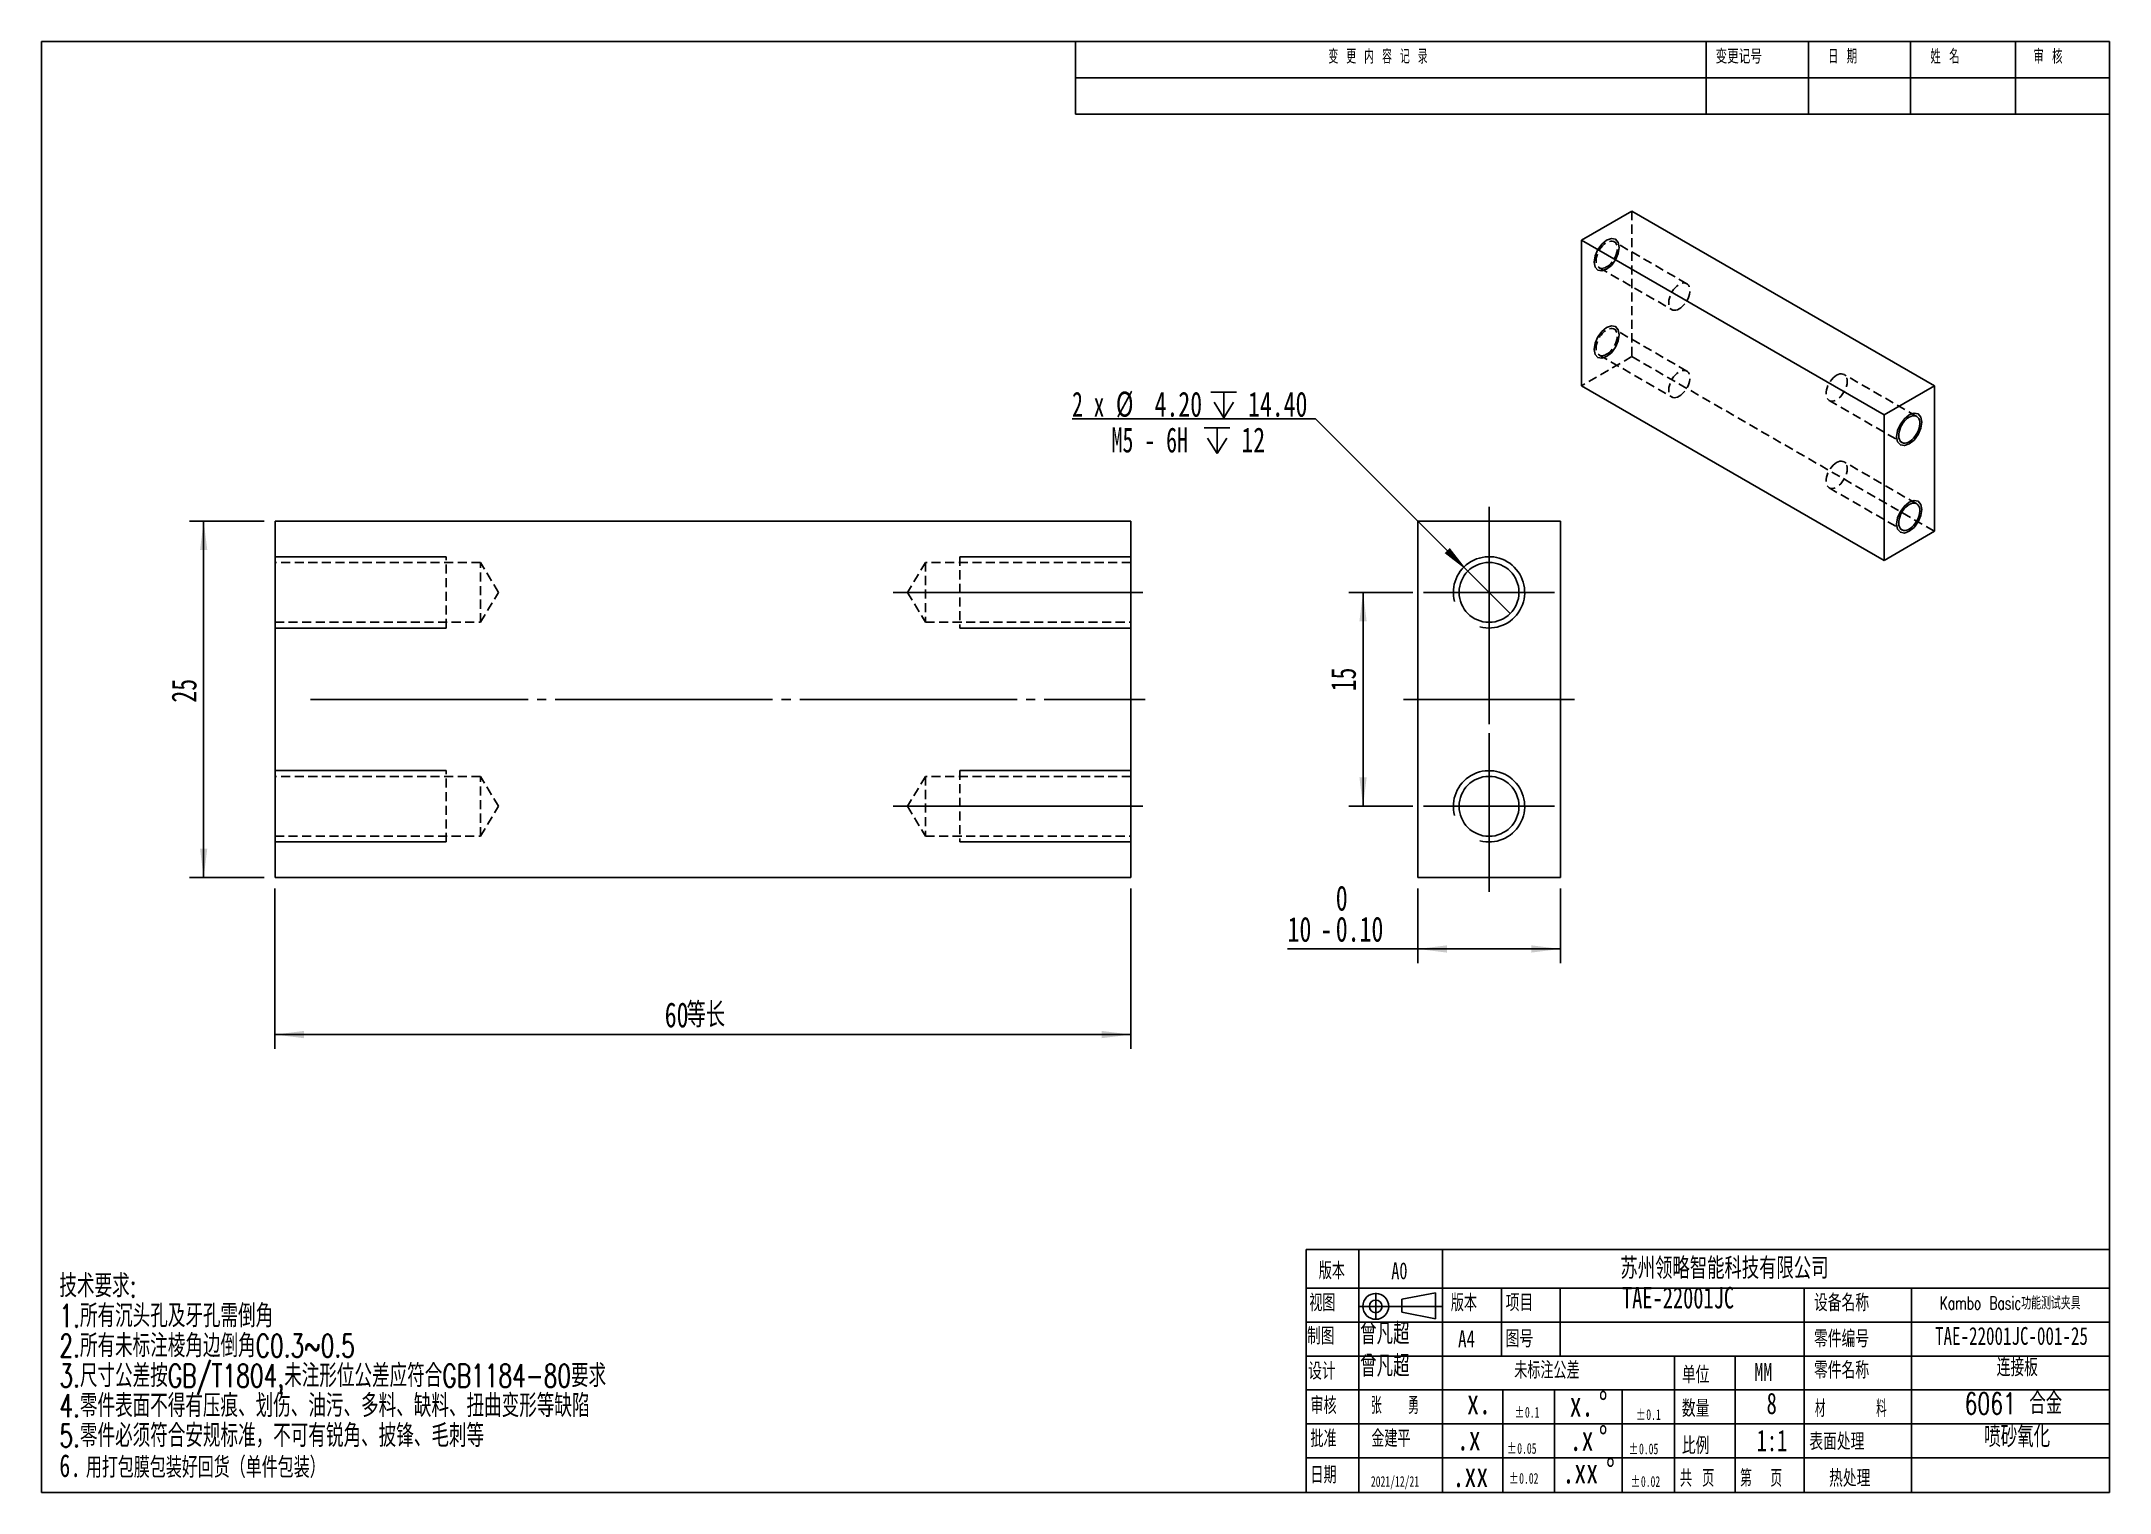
# Model space of a CAD drawing. Extents: x 2 to 292, y 3 to 207.
import ezdxf

# ---------------------------------------------------------------- set-up
doc = ezdxf.new("R2010")
doc.units = 0
for name, pattern in [('SLD-中心线', [34.29, 30.48, -1.27, 1.27, -1.27]), ('SLD-实线', [0]), ('SLD-虚线', [1.905, 1.27, -0.635])]:
    doc.linetypes.add(name, pattern=pattern)
doc.layers.get('0').update_dxf_attribs({"linetype": 'CONTINUOUS'})
for name, color, linetype in [('FORMAT', 7, 'SLD-实线'), ('图层1', 5, 'SLD-中心线'), ('图层7', 7, 'SLD-实线'), ('图框', 7, 'SLD-实线'), ('粗实线', 7, 'SLD-实线')]:
    doc.layers.add(name, color=color, linetype=linetype)
doc.styles.add('SLDTEXTSTYLE0', font='TXT', dxfattribs={"width": 0.7, "bigfont": 'bigfont'})
doc.styles.add('SLDTEXTSTYLE1', font='TXT', dxfattribs={"width": 0.736842, "bigfont": 'bigfont'})
doc.styles.add('SLDTEXTSTYLE10', font='TXT', dxfattribs={"width": 0.633333})
doc.styles.add('SLDTEXTSTYLE11', font='TXT', dxfattribs={"width": 0.642857})
doc.styles.add('SLDTEXTSTYLE2', font='TXT', dxfattribs={"width": 0.7})
doc.styles.add('SLDTEXTSTYLE3', font='TXT', dxfattribs={"width": 0.663})
doc.styles.add('SLDTEXTSTYLE4', font='TXT', dxfattribs={"width": 0.559211, "bigfont": 'bigfont'})
doc.styles.add('SLDTEXTSTYLE5', font='TXT', dxfattribs={"width": 0.736842})
doc.styles.add('SLDTEXTSTYLE6', font='TXT', dxfattribs={"width": 0.629187, "bigfont": 'bigfont'})
doc.styles.add('SLDTEXTSTYLE7', font='TXT', dxfattribs={"width": 0.657895, "bigfont": 'bigfont'})
doc.styles.add('SLDTEXTSTYLE8', font='TXT', dxfattribs={"width": 0.618421, "bigfont": 'bigfont'})
doc.styles.add('SLDTEXTSTYLE9', font='TXT', dxfattribs={"width": 0.58, "bigfont": 'bigfont'})
doc.dimstyles.new('SLDDIMSTYLE0', dxfattribs={"dimtxt": 3.5, "dimasz": 4.08, "dimexe": 0, "dimexo": 0.0625, "dimgap": 0.875, "dimtad": 2, "dimlfac": 0.5, "dimrnd": 1e-09, "dimzin": 12, "dimtxsty": 'SLDTEXTSTYLE2', "dimsah": 1, "dimcen": 0.09, "dimazin": 3, "dimtfac": 1, "dimtofl": 0, "dimtmove": 0, "dimatfit": 3, "dimtolj": 1, "dimtzin": 12})
doc.dimstyles.new('SLDDIMSTYLE1', dxfattribs={"dimtxt": 3.5, "dimasz": 4.08, "dimexe": 0, "dimexo": 0.0625, "dimgap": 0.875, "dimtad": 2, "dimlfac": 0.5, "dimrnd": 1e-09, "dimzin": 12, "dimtxsty": 'SLDTEXTSTYLE2', "dimsah": 1, "dimcen": 0.09, "dimazin": 3, "dimtol": 1, "dimtm": 0.1, "dimtfac": 1, "dimtofl": 0, "dimtmove": 0, "dimatfit": 3, "dimtolj": 1, "dimtzin": 0})
doc.dimstyles.new('SLDDIMSTYLE2', dxfattribs={"dimtxt": 3.5, "dimasz": 4.08, "dimexe": 0, "dimexo": 0.0625, "dimgap": 0.875, "dimtad": 0, "dimtih": 1, "dimtoh": 1, "dimlfac": 0.5, "dimrnd": 1e-09, "dimzin": 4, "dimtxsty": 'SLDTEXTSTYLE2', "dimblk1": 'NONE', "dimsah": 1, "dimcen": 0, "dimazin": 3, "dimtfac": 1, "dimtmove": 0, "dimatfit": 3, "dimtolj": 1, "dimtzin": 12})

# ---------------------------------------------------------------- blocks, each defined once
blk = doc.blocks.new('SW_NOTE_0')
at = {"layer": '图层7', "color": 0, "char_height": 1.5, "attachment_point": 1, "style": 'SLDTEXTSTYLE3'}
for s, insert in [('%%p', (0, 1.93)), ('0.05', (1.44, 1.93))]:
    blk.add_mtext(s, dxfattribs=dict(at, insert=insert))
blk = doc.blocks.new('SW_NOTE_1')
at = {"layer": '图层7', "color": 0, "char_height": 1.5, "attachment_point": 1, "style": 'SLDTEXTSTYLE3'}
for s, insert in [('%%p', (0, 1.93)), ('0.02', (1.44, 1.93))]:
    blk.add_mtext(s, dxfattribs=dict(at, insert=insert))
blk = doc.blocks.new('SW_NOTE_2')
at = {"layer": '图层7', "color": 0, "char_height": 1.5, "attachment_point": 1, "style": 'SLDTEXTSTYLE3'}
for s, insert in [('%%p', (0, 1.93)), ('0.1', (1.44, 1.93))]:
    blk.add_mtext(s, dxfattribs=dict(at, insert=insert))
blk = doc.blocks.new('SW_NOTE_3')
at = {"layer": '图层7', "color": 0, "attachment_point": 1}
for s, insert, char_height, style in [('\\M+18B5A术\\M+19776\\M+18B81:', (0, 4.13), 3.2, 'SLDTEXTSTYLE0'), ('1.\\M+18F8A\\M+1974C沉头\\M+18D45\\M+18B79\\M+189E5\\M+18D45\\M+18EF9\\M+1937C\\M+18A70', (0, -0.07), 3.2, 'SLDTEXTSTYLE0'), ('2.\\M+18F8A\\M+1974C\\M+196A2标\\M+1928D棱\\M+18A70边\\M+1937C\\M+18A70C0.3~0.5', (0, -4.27), 3.2, 'SLDTEXTSTYLE0'), ('3.\\M+18EDA\\M+190A1\\M+18CF6\\M+18DB7\\M+188C2GB/T1804,\\M+196A2\\M+1928D\\M+18C60\\M+188CA\\M+18CF6\\M+18DB7应\\M+19584\\M+18D87GB1184-80\\M+19776\\M+18B81', (0, -8.47), 3.2, 'SLDTEXTSTYLE0'), ('4.\\M+197EB\\M+18C8F\\M+1955C\\M+196CA\\M+19573\\M+193BE\\M+1974C压\\M+18DAD\\M+18141划伤\\M+18141\\M+196FB污\\M+18141\\M+191BD\\M+197BF\\M+18141\\M+1E39E\\M+197BF\\M+18141扭\\M+18BC8变\\M+18C60\\M+19399\\M+1E39E\\M+1E89C', (0, -12.67), 3.2, 'SLDTEXTSTYLE0'), ('5.\\M+197EB\\M+18C8F\\M+1954B须\\M+19584\\M+18D87\\M+188C0规标\\M+18F79\\M+18143\\M+19573\\M+189C2\\M+1974C锐\\M+18A70\\M+18141\\M+194E2锋\\M+18141\\M+196D1\\M+18E68\\M+19399', (0, -16.87), 3.2, 'SLDTEXTSTYLE0'), ('6.', (0, -21.07), 3.2, 'SLDTEXTSTYLE2'), ('\\M+19770\\M+191C5\\M+195EF\\M+1968C\\M+195EF\\M+19195\\M+18D44\\M+189F1货\\M+18169单\\M+18C8F\\M+195EF\\M+19195\\M+1816A', (3.72, -21.47), 2.91042, 'SLDTEXTSTYLE0')]:
    blk.add_mtext(s, dxfattribs=dict(at, insert=insert, char_height=char_height, style=style))
blk = doc.blocks.new('SW_NOTE_4')
at = {"layer": '图层7', "color": 0, "char_height": 3.5, "attachment_point": 1, "style": 'SLDTEXTSTYLE2'}
for s, insert in [('.x', (0, 4.51)), ('%%d', (4.07, 4.51))]:
    blk.add_mtext(s, dxfattribs=dict(at, insert=insert))
blk = doc.blocks.new('SW_NOTE_5')
at = {"layer": '图层7', "color": 0, "char_height": 3.5, "attachment_point": 1, "style": 'SLDTEXTSTYLE2'}
for s, insert in [('x.', (0, 4.51)), ('%%d', (4.07, 4.51))]:
    blk.add_mtext(s, dxfattribs=dict(at, insert=insert))
blk = doc.blocks.new('SW_NOTE_6')
at = {"layer": '图层7', "color": 0, "char_height": 3.5, "attachment_point": 1, "style": 'SLDTEXTSTYLE2'}
for s, insert in [('.xx', (0, 4.51)), ('%%d', (6.11, 4.51))]:
    blk.add_mtext(s, dxfattribs=dict(at, insert=insert))
blk = doc.blocks.new('SW_NOTE_7')
at = {"layer": '图层7', "color": 0, "char_height": 1.5, "attachment_point": 1, "style": 'SLDTEXTSTYLE3'}
for s, insert in [('%%p', (0, 1.93)), ('0.1', (1.44, 1.93))]:
    blk.add_mtext(s, dxfattribs=dict(at, insert=insert))
blk = doc.blocks.new('SW_NOTE_8')
at = {"layer": '图层7', "color": 0, "char_height": 1.5, "attachment_point": 1, "style": 'SLDTEXTSTYLE3'}
for s, insert in [('%%p', (0, 1.93)), ('0.05', (1.44, 1.93))]:
    blk.add_mtext(s, dxfattribs=dict(at, insert=insert))
blk = doc.blocks.new('SW_NOTE_9')
at = {"layer": '图层7', "color": 0, "char_height": 1.5, "attachment_point": 1, "style": 'SLDTEXTSTYLE3'}
for s, insert in [('%%p', (0, 1.93)), ('0.02', (1.44, 1.93))]:
    blk.add_mtext(s, dxfattribs=dict(at, insert=insert))
blk = doc.blocks.new('_D')
at = {"layer": '图框', "color": 5}
for p, q in [((34.96, 87.82), (34.96, 65.32)), ((154.96, 87.82), (154.96, 65.32)), ((34.96, 67.32), (154.96, 67.32))]:
    blk.add_line(p, q, dxfattribs=at)
for points in [[(34.96, 67.32), (39.04, 66.81), (39.04, 67.83)], [(154.96, 67.32), (150.88, 67.83), (150.88, 66.81)]]:
    blk.add_solid(points, dxfattribs=at)
at = {"layer": '图框', "color": 5, "char_height": 3.5, "attachment_point": 1}
for s, insert, style in [('60', (89.61, 71.83), 'SLDTEXTSTYLE2'), ('\\M+19399长', (92.68, 71.83), 'SLDTEXTSTYLE0')]:
    blk.add_mtext(s, dxfattribs=dict(at, insert=insert, style=style))
blk = doc.blocks.new('_D_1')
at = {"layer": '图框', "color": 5}
for p, q in [((33.46, 139.32), (22.96, 139.32)), ((24.96, 89.32), (24.96, 139.32)), ((33.46, 89.32), (22.96, 89.32))]:
    blk.add_line(p, q, dxfattribs=at)
for points in [[(24.96, 139.32), (24.45, 135.24), (25.47, 135.24)], [(24.96, 89.32), (25.47, 93.4), (24.45, 93.4)]]:
    blk.add_solid(points, dxfattribs=at)
at = {"layer": '图框', "color": 5, "insert": (20.45, 113.86), "char_height": 3.5, "attachment_point": 1, "rotation": 90, "style": 'SLDTEXTSTYLE2'}
blk.add_mtext('25', dxfattribs=at)
blk = doc.blocks.new('_D_2')
at = {"layer": '图框', "color": 5}
for p, q in [((194.49, 129.32), (185.52, 129.32)), ((187.52, 99.32), (187.52, 129.32)), ((194.49, 99.32), (185.52, 99.32))]:
    blk.add_line(p, q, dxfattribs=at)
for points in [[(187.52, 129.32), (187.01, 125.24), (188.03, 125.24)], [(187.52, 99.32), (188.03, 103.4), (187.01, 103.4)]]:
    blk.add_solid(points, dxfattribs=at)
at = {"layer": '图框', "color": 5, "insert": (183.01, 115.44), "char_height": 3.5, "attachment_point": 1, "rotation": 90, "style": 'SLDTEXTSTYLE2'}
blk.add_mtext('15', dxfattribs=at)
blk = doc.blocks.new('_D_3')
at = {"layer": '图框', "color": 5}
for p, q in [((195.19, 87.82), (195.19, 77.32)), ((215.19, 87.82), (215.19, 77.32)), ((195.19, 79.32), (176.94, 79.32)), ((195.19, 79.32), (215.19, 79.32))]:
    blk.add_line(p, q, dxfattribs=at)
for points in [[(195.19, 79.32), (199.27, 78.81), (199.27, 79.83)], [(215.19, 79.32), (211.11, 79.83), (211.11, 78.81)]]:
    blk.add_solid(points, dxfattribs=at)
at = {"layer": '图框', "color": 5, "char_height": 3.5, "attachment_point": 1, "style": 'SLDTEXTSTYLE2'}
for s, insert in [('0', (183.7, 88.2)), ('10', (176.94, 83.83)), ('-', (181.55, 83.85)), ('0.10', (183.7, 83.85))]:
    blk.add_mtext(s, dxfattribs=dict(at, insert=insert))
blk = doc.blocks.new('SW_SYMBOL_HOLE_DEPTH')
at = {"layer": '图框', "color": 0}
for p, q in [((0, 875), (800, 875)), ((400, 875), (400, 75)), ((100, 555), (400, 75)), ((700, 555), (400, 75))]:
    blk.add_line(p, q, dxfattribs=at)
blk = doc.blocks.new('_D_4')
at = {"layer": '图框', "color": 5}
for p, q in [((180.87, 153.63), (146.73, 153.63)), ((202.22, 132.29), (180.87, 153.63)), ((208.16, 126.35), (202.22, 132.29))]:
    blk.add_line(p, q, dxfattribs=at)
blk.add_solid([(202.22, 132.29), (199.69, 135.53), (198.97, 134.81)], dxfattribs=at)
at = {"layer": '图框', "color": 5, "xscale": 0.004511737089201878, "yscale": 0.004511737089201878, "zscale": 0.004511737089201878}
for p in [(166.18, 153.46), (165.25, 148.44)]:
    blk.add_blockref('SW_SYMBOL_HOLE_DEPTH', p, dxfattribs=at)
at = {"layer": '图框', "color": 5, "char_height": 3.5, "attachment_point": 1}
for s, insert, style in [('2 x', (146.73, 157.45), 'SLDTEXTSTYLE10'), ('%%c', (152.86, 157.46), 'SLDTEXTSTYLE2'), ('4.20', (158.29, 157.45), 'SLDTEXTSTYLE2'), ('14.40', (171.39, 157.45), 'SLDTEXTSTYLE2'), ('M5 - 6H', (152.26, 152.44), 'SLDTEXTSTYLE11'), ('12', (170.46, 152.44), 'SLDTEXTSTYLE2')]:
    blk.add_mtext(s, dxfattribs=dict(at, insert=insert, style=style))
blk = doc.blocks.new('_NONE')
blk = doc.blocks.new('SW_CENTERMARKSYMBOL_0')
at = {"layer": '图框', "color": 0}
for p, q in [((0, 5), (0, 9.2)), ((0, 0), (0, 5)), ((-5, 0), (-9.2, 0)), ((0, 0), (-5, 0)), ((0, 0), (0, -5)), ((0, 0), (5, 0)), ((5, 0), (9.2, 0)), ((0, -5), (0, -9.2))]:
    blk.add_line(p, q, dxfattribs=at)
blk = doc.blocks.new('SW_CENTERMARKSYMBOL_1')
at = {"layer": '图框', "color": 0}
for p, q in [((0, 5), (0, 9.2)), ((0, 0), (0, 5)), ((-5, 0), (-9.2, 0)), ((0, 0), (-5, 0)), ((0, 0), (0, -5)), ((0, 0), (5, 0)), ((5, 0), (9.2, 0)), ((0, -5), (0, -9.2))]:
    blk.add_line(p, q, dxfattribs=at)

msp = doc.modelspace()

# ---------------------------------------------------------------- linework, layer by layer
at = {"color": 7, "linetype": 'SLD-实线'}
for p, q in [((218.145, 178.7), (225.216, 182.782)), ((225.216, 182.782), (267.642, 158.289)), ((218.145, 158.286), (218.145, 178.7)), ((218.145, 178.7), (260.571, 154.207)), ((218.145, 158.286), (260.571, 133.794)), ((260.571, 154.207), (267.642, 158.289)), ((267.642, 158.289), (267.642, 137.876)), ((260.571, 133.794), (260.571, 154.207)), ((34.963, 89.32), (34.963, 139.32)), ((34.963, 139.32), (154.963, 139.32)), ((154.963, 89.32), (154.963, 139.32)), ((195.186, 139.32), (195.186, 89.32)), ((215.186, 139.32), (195.186, 139.32)), ((215.186, 89.32), (215.186, 139.32)), ((267.642, 137.876), (260.571, 133.794)), ((34.963, 134.32), (58.963, 134.32)), ((154.963, 134.32), (130.963, 134.32)), ((34.963, 124.32), (58.963, 124.32)), ((154.963, 124.32), (130.963, 124.32)), ((34.963, 104.32), (58.963, 104.32)), ((154.963, 104.32), (130.963, 104.32)), ((34.963, 94.32), (58.963, 94.32)), ((154.963, 94.32), (130.963, 94.32)), ((34.963, 89.32), (154.963, 89.32)), ((195.186, 89.32), (215.186, 89.32))]:
    msp.add_line(p, q, dxfattribs=at)
at = {"color": 7, "linetype": 'SLD-虚线'}
for p, q in [((225.216, 182.782), (225.216, 162.368)), ((232.912, 172.599), (222.73, 178.477)), ((220.63, 174.839), (230.813, 168.961)), ((232.912, 160.35), (222.73, 166.229)), ((220.63, 162.591), (230.813, 156.713)), ((225.216, 162.368), (218.145, 158.286)), ((225.216, 162.368), (267.642, 137.876)), ((265.156, 153.984), (254.974, 159.863)), ((252.874, 156.225), (263.057, 150.347)), ((265.156, 141.736), (254.974, 147.614)), ((252.874, 143.977), (263.057, 138.099)), ((63.763, 133.52), (34.963, 133.52)), ((58.963, 124.32), (58.963, 134.32)), ((63.763, 125.12), (63.763, 133.52)), ((66.286, 129.32), (63.763, 133.52)), ((126.163, 133.52), (123.639, 129.32)), ((126.163, 133.52), (126.163, 125.12)), ((154.963, 133.52), (126.163, 133.52)), ((130.963, 134.32), (130.963, 124.32)), ((63.763, 125.12), (66.286, 129.32)), ((123.639, 129.32), (126.163, 125.12)), ((34.963, 125.12), (63.763, 125.12)), ((126.163, 125.12), (154.963, 125.12)), ((63.763, 103.52), (34.963, 103.52)), ((58.963, 94.32), (58.963, 104.32)), ((63.763, 95.12), (63.763, 103.52)), ((66.286, 99.32), (63.763, 103.52)), ((126.163, 103.52), (123.639, 99.32)), ((126.163, 103.52), (126.163, 95.12)), ((154.963, 103.52), (126.163, 103.52)), ((130.963, 104.32), (130.963, 94.32)), ((63.763, 95.12), (66.286, 99.32)), ((123.639, 99.32), (126.163, 95.12)), ((34.963, 95.12), (63.763, 95.12)), ((126.163, 95.12), (154.963, 95.12))]:
    msp.add_line(p, q, dxfattribs=at)
at = {"color": 7, "linetype": 'SLD-实线', "flags": 128}
for points in [[(221.68, 178.699), (221.004, 178.153), (220.43, 177.38), (220.047, 176.496), (219.912, 175.637), (220.047, 174.934), (220.43, 174.493), (221.004, 174.382), (221.68, 174.617), (222.357, 175.163), (222.93, 175.936), (223.313, 176.82), (223.448, 177.679), (223.313, 178.382), (222.93, 178.823), (222.357, 178.934), (221.68, 178.699)], [(221.68, 166.451), (221.004, 165.905), (220.43, 165.132), (220.047, 164.248), (219.912, 163.389), (220.047, 162.686), (220.43, 162.245), (221.004, 162.133), (221.68, 162.369), (222.357, 162.914), (222.93, 163.688), (223.313, 164.572), (223.448, 165.43), (223.313, 166.134), (222.93, 166.575), (222.357, 166.686), (221.68, 166.451)], [(264.107, 154.207), (264.783, 154.442), (265.357, 154.331), (265.74, 153.89), (265.874, 153.186), (265.74, 152.327), (265.357, 151.444), (264.783, 150.67), (264.107, 150.124), (263.43, 149.889), (262.857, 150.001), (262.473, 150.442), (262.339, 151.145), (262.473, 152.004), (262.857, 152.888), (263.43, 153.661), (264.107, 154.207)], [(264.107, 153.88), (263.868, 153.721), (263.636, 153.521), (263.416, 153.286), (263.214, 153.022), (263.036, 152.735), (262.884, 152.434), (262.765, 152.126), (262.68, 151.819), (262.632, 151.521), (262.623, 151.24), (262.652, 150.983), (262.718, 150.756), (262.821, 150.566), (262.956, 150.417), (263.122, 150.314), (263.313, 150.258), (263.525, 150.252), (263.751, 150.296), (263.987, 150.388), (264.226, 150.526), (264.462, 150.706), (264.689, 150.924), (264.9, 151.175), (265.091, 151.451), (265.257, 151.745), (265.393, 152.051), (265.495, 152.359), (265.561, 152.663), (265.59, 152.953), (265.581, 153.223), (265.533, 153.466), (265.448, 153.675), (265.329, 153.845), (265.177, 153.972), (264.999, 154.052), (264.797, 154.082), (264.577, 154.064), (264.345, 153.996), (264.107, 153.88)], [(264.107, 141.959), (264.783, 142.194), (265.357, 142.083), (265.74, 141.642), (265.874, 140.938), (265.74, 140.079), (265.357, 139.196), (264.783, 138.422), (264.107, 137.876), (263.43, 137.641), (262.857, 137.753), (262.473, 138.194), (262.339, 138.897), (262.473, 139.756), (262.857, 140.639), (263.43, 141.413), (264.107, 141.959)], [(264.107, 141.632), (263.868, 141.473), (263.636, 141.273), (263.416, 141.038), (263.214, 140.774), (263.036, 140.487), (262.884, 140.186), (262.765, 139.878), (262.68, 139.571), (262.632, 139.273), (262.623, 138.992), (262.652, 138.735), (262.718, 138.508), (262.821, 138.318), (262.956, 138.169), (263.122, 138.066), (263.313, 138.01), (263.525, 138.004), (263.751, 138.048), (263.987, 138.139), (264.226, 138.277), (264.462, 138.458), (264.689, 138.676), (264.9, 138.927), (265.091, 139.203), (265.257, 139.497), (265.393, 139.803), (265.495, 140.111), (265.561, 140.415), (265.59, 140.705), (265.581, 140.975), (265.533, 141.218), (265.448, 141.427), (265.329, 141.597), (265.177, 141.724), (264.999, 141.803), (264.797, 141.834), (264.577, 141.816), (264.345, 141.748), (264.107, 141.632)]]:
    msp.add_lwpolyline(points, dxfattribs=at)
at = {"color": 7, "linetype": 'SLD-虚线', "flags": 128}
for points in [[(221.68, 174.943), (221.442, 174.828), (221.21, 174.76), (220.99, 174.741), (220.788, 174.772), (220.609, 174.852), (220.458, 174.978), (220.339, 175.148), (220.254, 175.358), (220.206, 175.6), (220.196, 175.871), (220.225, 176.161), (220.292, 176.465), (220.394, 176.773), (220.53, 177.078), (220.695, 177.373), (220.886, 177.649), (221.098, 177.9), (221.325, 178.118), (221.561, 178.298), (221.8, 178.436), (222.036, 178.528), (222.262, 178.572), (222.474, 178.565), (222.665, 178.51), (222.83, 178.406), (222.966, 178.258), (223.069, 178.068), (223.135, 177.841), (223.164, 177.584), (223.154, 177.302), (223.106, 177.004), (223.022, 176.697), (222.902, 176.389), (222.751, 176.088), (222.572, 175.802), (222.37, 175.538), (222.15, 175.303), (221.918, 175.103), (221.68, 174.943)], [(231.862, 169.065), (231.624, 168.95), (231.392, 168.882), (231.172, 168.863), (230.97, 168.894), (230.792, 168.974), (230.64, 169.1), (230.521, 169.27), (230.436, 169.479), (230.388, 169.722), (230.379, 169.992), (230.408, 170.283), (230.474, 170.586), (230.576, 170.895), (230.712, 171.2), (230.878, 171.495), (231.069, 171.771), (231.28, 172.021), (231.507, 172.24), (231.743, 172.42), (231.982, 172.558), (232.218, 172.65), (232.445, 172.693), (232.656, 172.687), (232.847, 172.632), (233.013, 172.528), (233.148, 172.38), (233.251, 172.189), (233.317, 171.963), (233.346, 171.705), (233.337, 171.424), (233.289, 171.126), (233.204, 170.819), (233.085, 170.511), (232.933, 170.21), (232.755, 169.924), (232.553, 169.66), (232.333, 169.425), (232.101, 169.225), (231.862, 169.065)], [(221.68, 162.695), (221.442, 162.58), (221.21, 162.512), (220.99, 162.493), (220.788, 162.524), (220.609, 162.604), (220.458, 162.73), (220.339, 162.9), (220.254, 163.109), (220.206, 163.352), (220.196, 163.622), (220.225, 163.913), (220.292, 164.216), (220.394, 164.525), (220.53, 164.83), (220.695, 165.125), (220.886, 165.401), (221.098, 165.651), (221.325, 165.87), (221.561, 166.05), (221.8, 166.188), (222.036, 166.28), (222.262, 166.323), (222.474, 166.317), (222.665, 166.262), (222.83, 166.158), (222.966, 166.01), (223.069, 165.819), (223.135, 165.593), (223.164, 165.335), (223.154, 165.054), (223.106, 164.756), (223.022, 164.449), (222.902, 164.141), (222.751, 163.84), (222.572, 163.554), (222.37, 163.29), (222.15, 163.055), (221.918, 162.855), (221.68, 162.695)], [(231.862, 156.817), (231.624, 156.702), (231.392, 156.634), (231.172, 156.615), (230.97, 156.646), (230.792, 156.726), (230.64, 156.852), (230.521, 157.022), (230.436, 157.231), (230.388, 157.474), (230.379, 157.744), (230.408, 158.035), (230.474, 158.338), (230.576, 158.647), (230.712, 158.952), (230.878, 159.247), (231.069, 159.523), (231.28, 159.773), (231.507, 159.992), (231.743, 160.172), (231.982, 160.31), (232.218, 160.402), (232.445, 160.445), (232.656, 160.439), (232.847, 160.384), (233.013, 160.28), (233.148, 160.131), (233.251, 159.941), (233.317, 159.715), (233.346, 159.457), (233.337, 159.176), (233.289, 158.878), (233.204, 158.571), (233.085, 158.263), (232.933, 157.962), (232.755, 157.676), (232.553, 157.412), (232.333, 157.177), (232.101, 156.977), (231.862, 156.817)], [(253.924, 159.759), (253.686, 159.599), (253.454, 159.399), (253.234, 159.164), (253.032, 158.9), (252.853, 158.613), (252.702, 158.312), (252.583, 158.005), (252.498, 157.698), (252.45, 157.4), (252.44, 157.118), (252.469, 156.861), (252.536, 156.634), (252.638, 156.444), (252.774, 156.295), (252.94, 156.192), (253.131, 156.136), (253.342, 156.13), (253.569, 156.174), (253.805, 156.266), (254.044, 156.404), (254.28, 156.584), (254.506, 156.802), (254.718, 157.053), (254.909, 157.329), (255.074, 157.623), (255.21, 157.929), (255.313, 158.237), (255.379, 158.541), (255.408, 158.831), (255.398, 159.102), (255.351, 159.344), (255.266, 159.553), (255.146, 159.723), (254.995, 159.85), (254.816, 159.93), (254.614, 159.961), (254.394, 159.942), (254.162, 159.874), (253.924, 159.759)], [(253.924, 147.511), (253.686, 147.351), (253.454, 147.151), (253.234, 146.916), (253.032, 146.652), (252.853, 146.365), (252.702, 146.064), (252.583, 145.756), (252.498, 145.449), (252.45, 145.151), (252.44, 144.87), (252.469, 144.613), (252.536, 144.386), (252.638, 144.196), (252.774, 144.047), (252.94, 143.944), (253.131, 143.888), (253.342, 143.882), (253.569, 143.926), (253.805, 144.018), (254.044, 144.156), (254.28, 144.336), (254.506, 144.554), (254.718, 144.805), (254.909, 145.081), (255.074, 145.375), (255.21, 145.681), (255.313, 145.989), (255.379, 146.293), (255.408, 146.583), (255.398, 146.853), (255.351, 147.096), (255.266, 147.305), (255.146, 147.475), (254.995, 147.602), (254.816, 147.682), (254.614, 147.712), (254.394, 147.694), (254.162, 147.626), (253.924, 147.511)]]:
    msp.add_lwpolyline(points, dxfattribs=at)
at = {"color": 7, "linetype": 'SLD-实线'}
for centre in [(205.186, 129.32), (205.186, 99.32)]:
    msp.add_circle(centre, 4.2, dxfattribs=at)
for centre in [(205.186, 129.32), (205.186, 129.32), (205.186, 99.32), (205.186, 99.32)]:
    msp.add_arc(centre, 5, 255, 195, dxfattribs=at)
at = {"layer": 'FORMAT'}
for p, q in [((186.911, 37.198), (186.911, 3.096)), ((198.661, 37.198), (198.661, 3.096)), ((179.553, 31.758), (292.203, 31.758)), ((192.951, 30.201), (197.689, 31.126)), ((192.951, 28.384), (192.951, 30.201)), ((197.689, 31.126), (197.689, 27.459)), ((206.951, 31.758), (206.951, 22.245)), ((215.155, 31.758), (215.155, 22.245)), ((249.362, 31.758), (249.362, 3.096)), ((264.4, 31.758), (264.4, 3.096)), ((179.553, 27.002), (292.203, 27.002)), ((192.951, 28.384), (197.689, 27.459)), ((179.553, 22.245), (292.203, 22.245)), ((231.209, 22.245), (231.209, 3.096)), ((239.69, 3.096), (239.69, 22.245)), ((179.553, 17.488), (292.203, 17.488)), ((207.102, 17.488), (207.102, 3.096)), ((214.371, 17.488), (214.371, 3.096)), ((223.838, 17.488), (223.838, 3.096)), ((179.553, 12.731), (292.203, 12.731)), ((179.553, 7.974), (292.203, 7.974))]:
    msp.add_line(p, q, dxfattribs=at)
at = {"layer": 'FORMAT', "linetype": 'SLD-中心线'}
for p, q in [((186.911, 29.213), (198.518, 29.213)), ((189.302, 31.121), (189.302, 27.304))]:
    msp.add_line(p, q, dxfattribs=at)
at = {"layer": 'FORMAT'}
for radius in [1.813, 0.888]:
    msp.add_circle((189.302, 29.213), radius, dxfattribs=at)
at = {"layer": '图层7', "color": 5}
for p, q in [((147.203, 206.571), (147.203, 196.354)), ((235.632, 206.571), (235.632, 196.354)), ((249.962, 206.571), (249.962, 196.354)), ((264.292, 206.571), (264.292, 196.354)), ((279.004, 206.571), (279.004, 196.354)), ((147.203, 201.442), (292.203, 201.442)), ((147.203, 196.354), (292.203, 196.354))]:
    msp.add_line(p, q, dxfattribs=at)
at = {"layer": '图框', "linetype": 'SLD-中心线'}
for p, q in [((205.186, 141.32), (205.186, 87.32)), ((217.186, 114.32), (193.186, 114.32))]:
    msp.add_line(p, q, dxfattribs=at)
at = {"layer": '图框', "color": 5, "linetype": 'SLD-中心线'}
for p, q in [((126.163, 129.32), (121.639, 129.32)), ((126.163, 129.32), (156.963, 129.32)), ((39.963, 114.32), (156.963, 114.32)), ((126.163, 99.32), (121.639, 99.32)), ((126.163, 99.32), (156.963, 99.32))]:
    msp.add_line(p, q, dxfattribs=at)
at = {"layer": '粗实线', "color": 5}
for p, q in [((2.203, 206.571), (2.203, 3.096)), ((2.203, 206.571), (292.203, 206.571)), ((292.203, 206.571), (292.203, 3.096)), ((2.203, 3.096), (292.203, 3.096))]:
    msp.add_line(p, q, dxfattribs=at)
at = {"layer": '粗实线'}
for q in [(179.553, 3.096), (292.203, 37.198)]:
    msp.add_line((179.553, 37.198), q, dxfattribs=at)

# ---------------------------------------------------------------- block references
at = {"layer": '图层7', "color": 5}
msp.add_blockref('SW_NOTE_3', (4.728, 29.562), dxfattribs=at)
at = {"layer": '图层7'}
for name, p in [('SW_NOTE_5', (216.501, 12.756)), ('SW_NOTE_2', (208.781, 13.184)), ('SW_NOTE_7', (225.794, 12.86)), ('SW_NOTE_4', (216.501, 7.948)), ('SW_NOTE_0', (207.699, 8.118)), ('SW_NOTE_8', (224.773, 8.053)), ('SW_NOTE_1', (207.97, 3.918)), ('SW_NOTE_6', (215.483, 3.373)), ('SW_NOTE_9', (225.043, 3.478))]:
    msp.add_blockref(name, p, dxfattribs=at)
at = {"layer": '图框', "color": 5}
for name, p in [('SW_CENTERMARKSYMBOL_0', (205.186, 129.32)), ('SW_CENTERMARKSYMBOL_1', (205.186, 99.32))]:
    msp.add_blockref(name, p, dxfattribs=at)

# ---------------------------------------------------------------- texts
at = {"layer": 'FORMAT', "char_height": 2.38125, "attachment_point": 2, "style": 'SLDTEXTSTYLE0'}
for s, insert in [('\\M+194C5\\M+1967B', (183.15, 35.395)), ('\\M+196A2标\\M+1928D\\M+18CF6\\M+18DB7', (213.304, 21.453))]:
    msp.add_mtext(s, dxfattribs=dict(at, insert=insert))
at = {"layer": 'FORMAT', "color": 5, "insert": (192.618, 35.395), "char_height": 2.3813, "attachment_point": 2, "style": 'SLDTEXTSTYLE2'}
msp.add_mtext('A0', dxfattribs=at)
at = {"layer": '图层1'}
for s, insert, char_height, attachment_point, style in [('TAE-22001JC', (231.685, 31.928), 3, 2, 'SLDTEXTSTYLE2'), ('Kambo Basic\\M+18CF7\\M+1945C测试夹\\M+18BEF', (278.253, 30.577), 1.8, 2, 'SLDTEXTSTYLE0'), ('\\M+1915C\\M+1967D\\M+192B4', (187.11, 26.877), 3, 1, 'SLDTEXTSTYLE0'), ('TAE-22001JC-001-25', (278.443, 26.315), 2.5, 2, 'SLDTEXTSTYLE2'), ('\\M+1915C\\M+1967D\\M+192B4', (187.11, 22.349), 3, 1, 'SLDTEXTSTYLE0'), ('连\\M+190DA\\M+194C2', (279.252, 21.91), 2.5, 2, 'SLDTEXTSTYLE0'), ('6061 \\M+18D87\\M+18BE0', (278.709, 17.106), 3, 2, 'SLDTEXTSTYLE0'), ('8', (244.822, 17.106), 3, 2, 'SLDTEXTSTYLE2'), ('1:1', (244.857, 11.897), 3, 2, 'SLDTEXTSTYLE2'), ('喷\\M+18DBB氧\\M+189BB', (279.239, 12.462), 3, 2, 'SLDTEXTSTYLE0')]:
    msp.add_mtext(s, dxfattribs=dict(at, insert=insert, char_height=char_height, attachment_point=attachment_point, style=style))
at = {"layer": '图层7', "color": 5, "char_height": 2, "attachment_point": 1}
for s, insert, style in [('变 \\M+18D58 \\M+193E0 \\M+19765 记 录', (182.664, 205.456), 'SLDTEXTSTYLE6'), ('变\\M+18D58记\\M+18D86', (236.958, 205.456), 'SLDTEXTSTYLE1'), ('\\M+193FA \\M+18AFA', (252.719, 205.456), 'SLDTEXTSTYLE7'), ('\\M+190A9 \\M+196BC', (267.083, 205.456), 'SLDTEXTSTYLE7'), ('审 \\M+18A6A', (281.517, 205.456), 'SLDTEXTSTYLE7')]:
    msp.add_mtext(s, dxfattribs=dict(at, insert=insert, style=style))
at = {"layer": '图层7', "attachment_point": 1}
for s, insert, char_height, style in [('苏\\M+18F42领\\M+197AA\\M+19271\\M+1945C\\M+189C8\\M+18B5A\\M+1974C\\M+18CC0\\M+18CF6\\M+18E69', (223.608, 36.065), 3, 'SLDTEXTSTYLE1'), ('视图', (179.988, 30.907), 2.3813, 'SLDTEXTSTYLE0'), ('\\M+194C5\\M+1967B', (199.833, 30.907), 2.38125, 'SLDTEXTSTYLE0'), ('项\\M+196DA', (207.518, 30.907), 2.3813, 'SLDTEXTSTYLE1'), ('设备\\M+196BC\\M+18FCC', (250.753, 30.907), 2.38125, 'SLDTEXTSTYLE1'), ('\\M+190A7图', (179.671, 26.245), 2.3813, 'SLDTEXTSTYLE1'), ('\\M+197EB\\M+18C8F编\\M+18D86', (250.753, 25.857), 2.38125, 'SLDTEXTSTYLE1'), ('A4', (200.841, 25.857), 2.3813, 'SLDTEXTSTYLE5'), ('图\\M+18D86', (207.518, 25.857), 2.3813, 'SLDTEXTSTYLE1'), ('设计', (179.829, 21.328), 2.3813, 'SLDTEXTSTYLE1'), ('单\\M+188CA', (232.23, 20.804), 2.3813, 'SLDTEXTSTYLE1'), ('MM', (242.395, 21.262), 2.5, 'SLDTEXTSTYLE5'), ('\\M+197EB\\M+18C8F\\M+196BC\\M+18FCC', (250.753, 21.453), 2.38125, 'SLDTEXTSTYLE1'), ('审\\M+18A6A', (180.147, 16.508), 2.3813, 'SLDTEXTSTYLE0'), ('张   \\M+19745', (188.618, 16.508), 2.38125, 'SLDTEXTSTYLE9'), ('x.', (202.11, 17.591), 3.5, 'SLDTEXTSTYLE2'), ('\\M+19094\\M+197CA', (232.23, 16.085), 2.38125, 'SLDTEXTSTYLE1'), ('\\M+18DDE      \\M+197BF', (250.886, 16.085), 2.38125, 'SLDTEXTSTYLE4'), ('\\M+194E1\\M+18F79', (180.147, 11.864), 2.38125, 'SLDTEXTSTYLE0'), ('\\M+18BE0\\M+18C9A\\M+195BD', (188.678, 11.864), 2.38125, 'SLDTEXTSTYLE0'), ('.x', (200.684, 12.524), 3.5, 'SLDTEXTSTYLE2'), ('\\M+1955C\\M+196CA处\\M+1979D', (250.094, 11.441), 2.38125, 'SLDTEXTSTYLE1'), ('\\M+194E4\\M+197E1', (232.23, 10.877), 2.38125, 'SLDTEXTSTYLE1'), ('\\M+193FA\\M+18AFA', (180.147, 6.764), 2.38125, 'SLDTEXTSTYLE0'), ('.xx', (200.073, 7.385), 3.5, 'SLDTEXTSTYLE2'), ('\\M+18BA4 页', (231.937, 6.302), 2.3813, 'SLDTEXTSTYLE7'), ('\\M+191E6  页', (240.403, 6.302), 2.38125, 'SLDTEXTSTYLE8'), ('热处\\M+1979D', (252.87, 6.302), 2.3813, 'SLDTEXTSTYLE1'), ('2021/12/21', (188.618, 5.411), 1.5, 'SLDTEXTSTYLE3')]:
    msp.add_mtext(s, dxfattribs=dict(at, insert=insert, char_height=char_height, style=style))

# ---------------------------------------------------------------- dimensions: what is measured, and where the dimension line sits
at = {"layer": '图框', "color": 5}
dim = msp.add_diameter_dim_2p(p1=(208.157, 126.351), p2=(202.216, 132.289), text='2 x <> {\\fGDT;x} 14.40\\PM5 - 6H {\\fGDT;x} 12\\P', dimstyle='SLDDIMSTYLE2', dxfattribs=at)
dim.commit()
dim.dimension.update_dxf_attribs({"geometry": '_D_4', "text_midpoint": (163.005, 152.938), "dimtype": 163})
for base, p1, p2, picture, middle in [((24.963, 139.32), (34.963, 89.32), (34.963, 139.32), '_D_1', (24.963, 115.4)), ((187.519, 129.32), (195.986, 99.32), (195.986, 129.32), '_D_2', (187.519, 116.977))]:
    dim = msp.add_linear_dim(base=base, p1=p1, p2=p2, angle=90, dimstyle='SLDDIMSTYLE0', dxfattribs=at)
    dim.commit()
    dim.dimension.update_dxf_attribs({"geometry": picture, "text_midpoint": middle, "dimtype": 160})
dim = msp.add_linear_dim(base=(154.963, 67.32), p1=(34.963, 89.32), p2=(154.963, 89.32), text='<>等长', dimstyle='SLDDIMSTYLE0', dxfattribs=at)
dim.commit()
dim.dimension.update_dxf_attribs({"geometry": '_D', "text_midpoint": (94.207, 67.32), "dimtype": 160})
dim = msp.add_linear_dim(base=(215.186, 79.32), p1=(195.186, 89.32), p2=(215.186, 89.32), dimstyle='SLDDIMSTYLE1', dxfattribs=at)
dim.commit()
dim.dimension.update_dxf_attribs({"geometry": '_D_3', "text_midpoint": (183.393, 79.32), "dimtype": 160})

doc.saveas('drawing.dxf')
